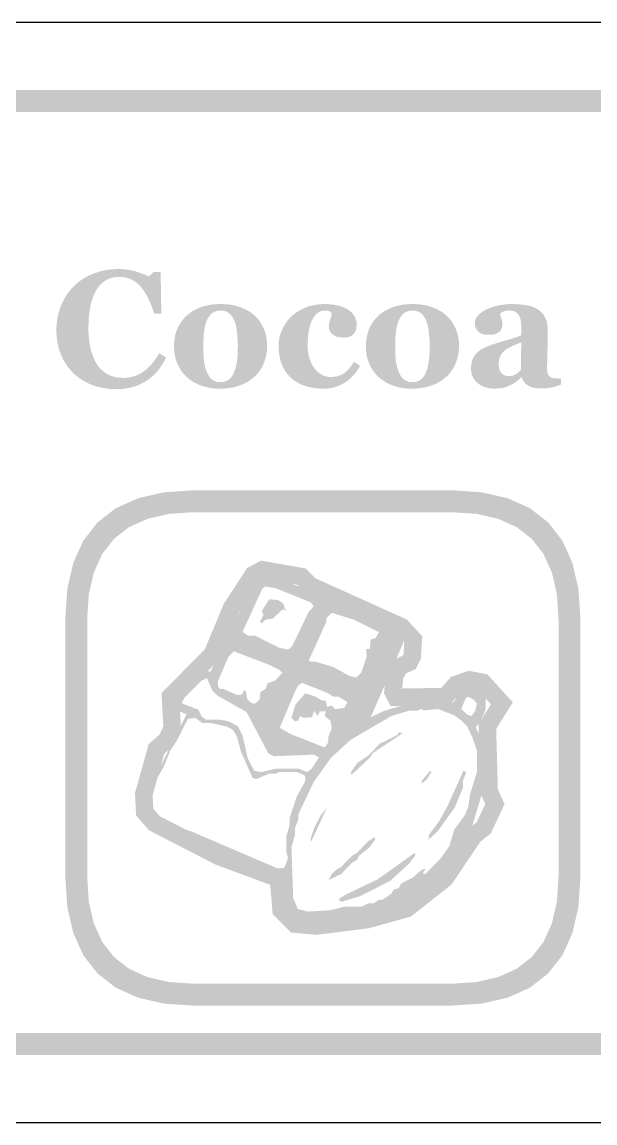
# Model space of a CAD drawing. Header units: millimetres. Extents: x 4 to 272, y 4 to 144.
# Drawn here: x 166.51 to 176.97, y 123.96 to 144.04 of the extents above; entities that cross this region are included whole.
import ezdxf

# ---------------------------------------------------------------- set-up
doc = ezdxf.new("R2010")
doc.units = ezdxf.units.MM
doc.layers.add('CUT', color=1, linetype='Continuous')
doc.layers.add('RASTER', color=7, linetype='Continuous')

msp = doc.modelspace()

# ---------------------------------------------------------------- hatches: boundary and pattern name
at = {"layer": 'RASTER'}
h = msp.add_hatch(color=7, dxfattribs=at)
h.paths.add_polyline_path([(141.2, 140.6), (141.234, 141.116), (141.337, 141.563), (141.509, 141.941), (141.75, 142.25), (142.059, 142.491), (142.438, 142.663), (142.884, 142.766), (143.4, 142.8), (200.6, 142.8), (201.116, 142.766), (201.563, 142.663), (201.941, 142.491), (202.25, 142.25), (202.491, 141.941), (202.663, 141.563), (202.766, 141.116), (202.8, 140.6), (202.8, 127.4), (202.766, 126.884), (202.663, 126.438), (202.491, 126.059), (202.25, 125.75), (201.941, 125.509), (201.563, 125.338), (201.116, 125.234), (200.6, 125.2), (143.4, 125.2), (142.884, 125.234), (142.438, 125.338), (142.059, 125.509), (141.75, 125.75), (141.509, 126.059), (141.337, 126.438), (141.234, 126.884), (141.2, 127.4)])
h.paths.add_polyline_path([(141.6, 140.6), (141.6, 127.4), (141.628, 126.978), (141.712, 126.613), (141.853, 126.303), (142.05, 126.05), (142.303, 125.853), (142.613, 125.713), (142.978, 125.628), (143.4, 125.6), (200.6, 125.6), (201.022, 125.628), (201.388, 125.713), (201.697, 125.853), (201.95, 126.05), (202.147, 126.303), (202.288, 126.613), (202.372, 126.978), (202.4, 127.4), (202.4, 140.6), (202.372, 141.022), (202.288, 141.388), (202.147, 141.697), (201.95, 141.95), (201.697, 142.147), (201.388, 142.288), (201.022, 142.372), (200.6, 142.4), (143.4, 142.4), (142.978, 142.372), (142.613, 142.288), (142.303, 142.147), (142.05, 141.95), (141.853, 141.697), (141.712, 141.388), (141.628, 141.022), (141.6, 140.6)], flags=0)
for points in [[(168.225, 137.344), (168.168, 137.345), (168.113, 137.349), (168.058, 137.355), (168.004, 137.363), (167.951, 137.373), (167.899, 137.386), (167.848, 137.401), (167.797, 137.418), (167.748, 137.438), (167.701, 137.459), (167.655, 137.483), (167.611, 137.509), (167.568, 137.537), (167.527, 137.567), (167.488, 137.599), (167.45, 137.633), (167.415, 137.668), (167.382, 137.706), (167.35, 137.745), (167.321, 137.787), (167.293, 137.83), (167.267, 137.876), (167.244, 137.924), (167.222, 137.973), (167.202, 138.025), (167.185, 138.077), (167.171, 138.131), (167.159, 138.186), (167.15, 138.243), (167.143, 138.3), (167.139, 138.359), (167.138, 138.42), (167.139, 138.479), (167.143, 138.538), (167.15, 138.596), (167.159, 138.652), (167.171, 138.708), (167.186, 138.762), (167.203, 138.815), (167.222, 138.867), (167.245, 138.918), (167.269, 138.967), (167.295, 139.014), (167.324, 139.059), (167.354, 139.103), (167.387, 139.145), (167.422, 139.185), (167.459, 139.224), (167.497, 139.26), (167.537, 139.294), (167.579, 139.325), (167.623, 139.355), (167.669, 139.383), (167.717, 139.408), (167.766, 139.432), (167.818, 139.453), (167.871, 139.472), (167.924, 139.489), (167.979, 139.503), (168.035, 139.514), (168.091, 139.523), (168.149, 139.529), (168.207, 139.533), (168.266, 139.534), (168.309, 139.534), (168.351, 139.532), (168.391, 139.528), (168.431, 139.524), (168.47, 139.518), (168.508, 139.511), (168.545, 139.502), (168.581, 139.493), (168.616, 139.482), (168.649, 139.471), (168.681, 139.46), (168.712, 139.448), (168.742, 139.436), (168.769, 139.424), (168.796, 139.411), (168.821, 139.398), (168.912, 139.479), (169.04, 139.479), (169.053, 138.72), (168.924, 138.72), (168.896, 138.804), (168.866, 138.882), (168.835, 138.954), (168.803, 139.021), (168.769, 139.082), (168.734, 139.137), (168.698, 139.186), (168.66, 139.23), (168.621, 139.268), (168.579, 139.301), (168.535, 139.329), (168.49, 139.352), (168.442, 139.369), (168.392, 139.382), (168.339, 139.39), (168.285, 139.392), (168.218, 139.388), (168.156, 139.377), (168.097, 139.358), (168.043, 139.332), (167.992, 139.297), (167.946, 139.256), (167.904, 139.207), (167.866, 139.15), (167.833, 139.086), (167.803, 139.016), (167.779, 138.94), (167.759, 138.858), (167.743, 138.77), (167.732, 138.676), (167.725, 138.576), (167.723, 138.469), (167.723, 138.409), (167.726, 138.35), (167.73, 138.294), (167.735, 138.24), (167.742, 138.188), (167.75, 138.139), (167.76, 138.092), (167.772, 138.047), (167.784, 138.004), (167.798, 137.963), (167.813, 137.925), (167.828, 137.889), (167.845, 137.855), (167.862, 137.822), (167.881, 137.793), (167.9, 137.765), (167.922, 137.738), (167.944, 137.713), (167.968, 137.69), (167.993, 137.668), (168.018, 137.649), (168.045, 137.631), (168.072, 137.615), (168.101, 137.601), (168.13, 137.589), (168.16, 137.579), (168.191, 137.57), (168.223, 137.562), (168.255, 137.557), (168.288, 137.553), (168.322, 137.55), (168.357, 137.549), (168.408, 137.551), (168.457, 137.556), (168.504, 137.565), (168.551, 137.577), (168.596, 137.593), (168.639, 137.612), (168.682, 137.635), (168.722, 137.661), (168.762, 137.69), (168.801, 137.724), (168.839, 137.76), (168.876, 137.801), (168.912, 137.845), (168.947, 137.892), (168.981, 137.943), (169.015, 137.998), (169.141, 137.921), (169.125, 137.89), (169.108, 137.859), (169.091, 137.829), (169.073, 137.799), (169.055, 137.771), (169.036, 137.743), (169.017, 137.717), (168.997, 137.691), (168.977, 137.666), (168.955, 137.642), (168.933, 137.618), (168.91, 137.596), (168.887, 137.575), (168.862, 137.554), (168.837, 137.534), (168.811, 137.516), (168.782, 137.496), (168.752, 137.478), (168.721, 137.46), (168.689, 137.444), (168.657, 137.429), (168.624, 137.415), (168.59, 137.402), (168.555, 137.39), (168.52, 137.379), (168.482, 137.37), (168.443, 137.362), (168.403, 137.356), (168.361, 137.351), (168.317, 137.347), (168.272, 137.345), (168.225, 137.344)], [(172.009, 137.353), (171.959, 137.354), (171.91, 137.357), (171.863, 137.361), (171.817, 137.368), (171.773, 137.376), (171.73, 137.386), (171.689, 137.399), (171.649, 137.412), (171.611, 137.428), (171.575, 137.445), (171.54, 137.463), (171.507, 137.483), (171.476, 137.503), (171.446, 137.526), (171.418, 137.549), (171.392, 137.574), (171.368, 137.601), (171.345, 137.629), (171.323, 137.658), (171.304, 137.688), (171.286, 137.719), (171.269, 137.752), (171.254, 137.785), (171.241, 137.82), (171.23, 137.856), (171.219, 137.893), (171.211, 137.93), (171.204, 137.969), (171.198, 138.008), (171.195, 138.048), (171.192, 138.088), (171.191, 138.129), (171.192, 138.167), (171.195, 138.205), (171.2, 138.242), (171.207, 138.278), (171.215, 138.314), (171.226, 138.35), (171.238, 138.385), (171.252, 138.42), (171.268, 138.453), (171.285, 138.486), (171.304, 138.518), (171.324, 138.549), (171.345, 138.578), (171.368, 138.607), (171.392, 138.635), (171.417, 138.661), (171.445, 138.687), (171.474, 138.712), (171.505, 138.735), (171.537, 138.757), (171.571, 138.778), (171.607, 138.797), (171.644, 138.815), (171.683, 138.832), (171.723, 138.847), (171.764, 138.86), (171.807, 138.871), (171.85, 138.88), (171.894, 138.887), (171.94, 138.892), (171.986, 138.895), (172.034, 138.896), (172.099, 138.894), (172.161, 138.889), (172.22, 138.881), (172.275, 138.87), (172.327, 138.856), (172.375, 138.838), (172.419, 138.818), (172.46, 138.794), (172.497, 138.767), (172.529, 138.738), (172.555, 138.707), (172.578, 138.674), (172.595, 138.639), (172.607, 138.601), (172.614, 138.561), (172.617, 138.519), (172.616, 138.493), (172.613, 138.469), (172.609, 138.446), (172.603, 138.424), (172.595, 138.403), (172.585, 138.384), (172.574, 138.366), (172.561, 138.349), (172.546, 138.334), (172.528, 138.321), (172.508, 138.31), (172.485, 138.301), (172.46, 138.294), (172.432, 138.289), (172.402, 138.286), (172.369, 138.285), (172.342, 138.286), (172.316, 138.288), (172.292, 138.292), (172.268, 138.298), (172.246, 138.305), (172.225, 138.314), (172.204, 138.325), (172.185, 138.338), (172.168, 138.351), (172.153, 138.366), (172.14, 138.382), (172.13, 138.398), (172.122, 138.416), (172.116, 138.435), (172.112, 138.454), (172.111, 138.475), (172.112, 138.493), (172.113, 138.511), (172.115, 138.529), (172.117, 138.547), (172.12, 138.564), (172.125, 138.582), (172.129, 138.6), (172.135, 138.617), (172.14, 138.634), (172.145, 138.65), (172.15, 138.665), (172.153, 138.679), (172.157, 138.692), (172.159, 138.704), (172.161, 138.715), (172.163, 138.724), (172.158, 138.731), (172.154, 138.737), (172.149, 138.742), (172.144, 138.747), (172.139, 138.752), (172.133, 138.757), (172.128, 138.761), (172.122, 138.765), (172.115, 138.768), (172.107, 138.771), (172.099, 138.773), (172.09, 138.775), (172.08, 138.776), (172.069, 138.778), (172.057, 138.778), (172.044, 138.778), (172.028, 138.778), (172.012, 138.776), (171.996, 138.774), (171.981, 138.771), (171.966, 138.766), (171.952, 138.761), (171.938, 138.755), (171.924, 138.748), (171.91, 138.739), (171.897, 138.729), (171.884, 138.718), (171.871, 138.705), (171.859, 138.691), (171.847, 138.675), (171.835, 138.658), (171.823, 138.639), (171.812, 138.62), (171.801, 138.6), (171.791, 138.577), (171.782, 138.554), (171.773, 138.528), (171.765, 138.501), (171.757, 138.473), (171.75, 138.443), (171.744, 138.411), (171.738, 138.378), (171.734, 138.344), (171.73, 138.307), (171.727, 138.27), (171.725, 138.23), (171.724, 138.19), (171.723, 138.147), (171.725, 138.083), (171.731, 138.023), (171.74, 137.966), (171.754, 137.912), (171.771, 137.861), (171.792, 137.813), (171.817, 137.768), (171.845, 137.727), (171.877, 137.689), (171.91, 137.657), (171.944, 137.629), (171.98, 137.607), (172.017, 137.589), (172.056, 137.577), (172.096, 137.569), (172.138, 137.567), (172.177, 137.568), (172.215, 137.572), (172.25, 137.577), (172.284, 137.585), (172.315, 137.595), (172.344, 137.608), (172.371, 137.623), (172.396, 137.64), (172.42, 137.659), (172.443, 137.68), (172.465, 137.702), (172.487, 137.727), (172.508, 137.754), (172.528, 137.782), (172.548, 137.813), (172.567, 137.845), (172.677, 137.769), (172.665, 137.747), (172.653, 137.725), (172.64, 137.704), (172.627, 137.684), (172.613, 137.663), (172.599, 137.644), (172.584, 137.625), (172.568, 137.606), (172.552, 137.588), (172.535, 137.57), (172.518, 137.553), (172.499, 137.536), (172.48, 137.52), (172.46, 137.504), (172.439, 137.489), (172.417, 137.475), (172.394, 137.46), (172.371, 137.447), (172.348, 137.434), (172.324, 137.422), (172.301, 137.411), (172.277, 137.401), (172.254, 137.392), (172.23, 137.384), (172.206, 137.377), (172.18, 137.37), (172.154, 137.365), (172.127, 137.361), (172.099, 137.357), (172.07, 137.355), (172.04, 137.354), (172.009, 137.353)]]:
    msp.add_hatch(color=7, dxfattribs=at).paths.add_polyline_path(points)
h = msp.add_hatch(color=7, dxfattribs=at)
h.paths.add_polyline_path([(170.761, 138.68), (170.787, 138.654), (170.812, 138.627), (170.835, 138.599), (170.856, 138.569), (170.876, 138.538), (170.895, 138.506), (170.911, 138.473), (170.926, 138.439), (170.94, 138.403), (170.951, 138.367), (170.961, 138.33), (170.969, 138.292), (170.975, 138.254), (170.98, 138.214), (170.983, 138.175), (170.983, 138.134), (170.983, 138.094), (170.98, 138.054), (170.975, 138.015), (170.969, 137.976), (170.961, 137.938), (170.952, 137.9), (170.94, 137.863), (170.927, 137.827), (170.912, 137.792), (170.896, 137.757), (170.877, 137.725), (170.858, 137.693), (170.836, 137.663), (170.813, 137.634), (170.788, 137.606), (170.762, 137.58), (170.733, 137.554), (170.702, 137.528), (170.669, 137.505), (170.635, 137.483), (170.6, 137.463), (170.563, 137.444), (170.525, 137.427), (170.486, 137.412), (170.445, 137.398), (170.403, 137.386), (170.359, 137.376), (170.314, 137.368), (170.268, 137.361), (170.22, 137.357), (170.17, 137.354), (170.119, 137.353), (170.075, 137.354), (170.032, 137.356), (169.989, 137.36), (169.948, 137.366), (169.907, 137.373), (169.867, 137.382), (169.828, 137.392), (169.79, 137.404), (169.753, 137.418), (169.717, 137.433), (169.683, 137.45), (169.649, 137.468), (169.616, 137.489), (169.584, 137.51), (169.554, 137.533), (169.524, 137.558), (169.497, 137.583), (169.472, 137.61), (169.448, 137.638), (169.425, 137.668), (169.404, 137.699), (169.384, 137.731), (169.365, 137.765), (169.349, 137.801), (169.334, 137.837), (169.32, 137.875), (169.309, 137.914), (169.3, 137.954), (169.293, 137.994), (169.288, 138.036), (169.285, 138.079), (169.284, 138.124), (169.285, 138.167), (169.288, 138.209), (169.292, 138.25), (169.298, 138.29), (169.306, 138.328), (169.316, 138.365), (169.327, 138.402), (169.341, 138.436), (169.356, 138.47), (169.372, 138.503), (169.391, 138.535), (169.411, 138.566), (169.433, 138.596), (169.457, 138.625), (169.482, 138.653), (169.51, 138.68), (169.538, 138.705), (169.567, 138.729), (169.598, 138.751), (169.631, 138.771), (169.665, 138.79), (169.701, 138.808), (169.738, 138.824), (169.777, 138.839), (169.817, 138.852), (169.859, 138.864), (169.902, 138.874), (169.945, 138.882), (169.99, 138.888), (170.037, 138.892), (170.084, 138.895), (170.132, 138.896), (170.183, 138.895), (170.232, 138.892), (170.279, 138.888), (170.325, 138.882), (170.37, 138.874), (170.412, 138.864), (170.454, 138.852), (170.493, 138.839), (170.532, 138.824), (170.569, 138.808), (170.604, 138.79), (170.638, 138.771), (170.671, 138.751), (170.702, 138.729), (170.732, 138.705), (170.761, 138.68)])
h.paths.add_polyline_path([(170.386, 137.665), (170.394, 137.686), (170.401, 137.708), (170.408, 137.732), (170.414, 137.756), (170.419, 137.781), (170.425, 137.808), (170.429, 137.836), (170.433, 137.864), (170.437, 137.894), (170.44, 137.925), (170.443, 137.958), (170.445, 137.991), (170.447, 138.026), (170.448, 138.062), (170.448, 138.099), (170.449, 138.137), (170.449, 138.163), (170.448, 138.19), (170.447, 138.218), (170.445, 138.247), (170.443, 138.276), (170.44, 138.307), (170.438, 138.339), (170.434, 138.371), (170.43, 138.403), (170.426, 138.434), (170.421, 138.462), (170.416, 138.489), (170.41, 138.514), (170.404, 138.538), (170.397, 138.559), (170.39, 138.579), (170.381, 138.602), (170.371, 138.623), (170.36, 138.643), (170.348, 138.662), (170.336, 138.679), (170.322, 138.695), (170.308, 138.71), (170.293, 138.724), (170.277, 138.737), (170.26, 138.747), (170.241, 138.756), (170.222, 138.764), (170.202, 138.77), (170.181, 138.774), (170.159, 138.776), (170.135, 138.777), (170.11, 138.776), (170.086, 138.773), (170.063, 138.769), (170.042, 138.763), (170.022, 138.755), (170.003, 138.745), (169.985, 138.733), (169.969, 138.72), (169.954, 138.705), (169.94, 138.689), (169.926, 138.672), (169.914, 138.654), (169.902, 138.635), (169.892, 138.615), (169.882, 138.594), (169.873, 138.572), (169.866, 138.551), (169.859, 138.528), (169.853, 138.505), (169.847, 138.481), (169.842, 138.456), (169.838, 138.431), (169.834, 138.404), (169.831, 138.376), (169.828, 138.348), (169.825, 138.32), (169.823, 138.291), (169.822, 138.262), (169.82, 138.233), (169.82, 138.203), (169.819, 138.173), (169.819, 138.143), (169.819, 138.104), (169.819, 138.066), (169.82, 138.031), (169.821, 137.997), (169.823, 137.965), (169.825, 137.934), (169.827, 137.905), (169.829, 137.878), (169.832, 137.852), (169.836, 137.826), (169.841, 137.8), (169.847, 137.773), (169.853, 137.747), (169.861, 137.721), (169.869, 137.694), (169.879, 137.668), (169.888, 137.646), (169.898, 137.625), (169.908, 137.605), (169.92, 137.587), (169.932, 137.569), (169.946, 137.553), (169.96, 137.538), (169.976, 137.525), (169.992, 137.512), (170.009, 137.501), (170.028, 137.492), (170.047, 137.485), (170.067, 137.479), (170.089, 137.475), (170.112, 137.473), (170.135, 137.472), (170.157, 137.473), (170.178, 137.475), (170.198, 137.479), (170.217, 137.484), (170.235, 137.491), (170.253, 137.499), (170.27, 137.509), (170.286, 137.521), (170.301, 137.534), (170.316, 137.548), (170.33, 137.564), (170.343, 137.581), (170.355, 137.6), (170.366, 137.62), (170.376, 137.642), (170.386, 137.665)], flags=0)
h = msp.add_hatch(color=7, dxfattribs=at)
h.paths.add_polyline_path([(174.262, 138.68), (174.288, 138.654), (174.313, 138.627), (174.336, 138.599), (174.357, 138.569), (174.377, 138.538), (174.395, 138.506), (174.412, 138.473), (174.427, 138.439), (174.441, 138.403), (174.452, 138.367), (174.462, 138.33), (174.47, 138.292), (174.476, 138.254), (174.481, 138.214), (174.483, 138.175), (174.484, 138.134), (174.483, 138.094), (174.481, 138.054), (174.476, 138.015), (174.47, 137.976), (174.462, 137.938), (174.453, 137.9), (174.441, 137.863), (174.428, 137.827), (174.413, 137.792), (174.397, 137.757), (174.378, 137.725), (174.359, 137.693), (174.337, 137.663), (174.314, 137.634), (174.289, 137.606), (174.263, 137.58), (174.234, 137.554), (174.203, 137.528), (174.17, 137.505), (174.136, 137.483), (174.101, 137.463), (174.064, 137.444), (174.026, 137.427), (173.987, 137.412), (173.946, 137.398), (173.904, 137.386), (173.86, 137.376), (173.815, 137.368), (173.769, 137.361), (173.721, 137.357), (173.671, 137.354), (173.62, 137.353), (173.576, 137.354), (173.533, 137.356), (173.49, 137.36), (173.449, 137.366), (173.408, 137.373), (173.368, 137.382), (173.329, 137.392), (173.291, 137.404), (173.254, 137.418), (173.218, 137.433), (173.183, 137.45), (173.15, 137.468), (173.117, 137.489), (173.085, 137.51), (173.055, 137.533), (173.025, 137.558), (172.998, 137.583), (172.973, 137.61), (172.948, 137.638), (172.926, 137.668), (172.905, 137.699), (172.885, 137.731), (172.866, 137.765), (172.85, 137.801), (172.835, 137.837), (172.821, 137.875), (172.81, 137.914), (172.801, 137.954), (172.794, 137.994), (172.789, 138.036), (172.786, 138.079), (172.785, 138.124), (172.786, 138.167), (172.789, 138.209), (172.793, 138.25), (172.799, 138.29), (172.807, 138.328), (172.817, 138.365), (172.828, 138.402), (172.842, 138.436), (172.857, 138.47), (172.873, 138.503), (172.892, 138.535), (172.912, 138.566), (172.934, 138.596), (172.958, 138.625), (172.983, 138.653), (173.011, 138.68), (173.039, 138.705), (173.068, 138.729), (173.099, 138.751), (173.132, 138.771), (173.166, 138.79), (173.202, 138.808), (173.239, 138.824), (173.278, 138.839), (173.318, 138.852), (173.36, 138.864), (173.403, 138.874), (173.446, 138.882), (173.491, 138.888), (173.537, 138.892), (173.585, 138.895), (173.633, 138.896), (173.684, 138.895), (173.733, 138.892), (173.78, 138.888), (173.826, 138.882), (173.87, 138.874), (173.913, 138.864), (173.955, 138.852), (173.994, 138.839), (174.033, 138.824), (174.07, 138.808), (174.105, 138.79), (174.139, 138.771), (174.172, 138.751), (174.203, 138.729), (174.233, 138.705), (174.262, 138.68)])
h.paths.add_polyline_path([(173.887, 137.665), (173.895, 137.686), (173.902, 137.708), (173.909, 137.732), (173.915, 137.756), (173.92, 137.781), (173.926, 137.808), (173.93, 137.836), (173.934, 137.864), (173.938, 137.894), (173.941, 137.925), (173.944, 137.958), (173.946, 137.991), (173.948, 138.026), (173.949, 138.062), (173.949, 138.099), (173.95, 138.137), (173.949, 138.163), (173.949, 138.19), (173.948, 138.218), (173.946, 138.247), (173.944, 138.276), (173.941, 138.307), (173.938, 138.339), (173.935, 138.371), (173.931, 138.403), (173.927, 138.434), (173.922, 138.462), (173.917, 138.489), (173.911, 138.514), (173.905, 138.538), (173.898, 138.559), (173.891, 138.579), (173.882, 138.602), (173.872, 138.623), (173.861, 138.643), (173.849, 138.662), (173.837, 138.679), (173.823, 138.695), (173.809, 138.71), (173.794, 138.724), (173.778, 138.737), (173.761, 138.747), (173.742, 138.756), (173.723, 138.764), (173.703, 138.77), (173.682, 138.774), (173.66, 138.776), (173.636, 138.777), (173.611, 138.776), (173.587, 138.773), (173.564, 138.769), (173.543, 138.763), (173.523, 138.755), (173.504, 138.745), (173.486, 138.733), (173.47, 138.72), (173.455, 138.705), (173.441, 138.689), (173.427, 138.672), (173.415, 138.654), (173.403, 138.635), (173.393, 138.615), (173.383, 138.594), (173.374, 138.572), (173.367, 138.551), (173.36, 138.528), (173.354, 138.505), (173.348, 138.481), (173.343, 138.456), (173.339, 138.431), (173.335, 138.404), (173.332, 138.376), (173.329, 138.348), (173.326, 138.32), (173.324, 138.291), (173.323, 138.262), (173.321, 138.233), (173.321, 138.203), (173.32, 138.173), (173.32, 138.143), (173.32, 138.104), (173.32, 138.066), (173.321, 138.031), (173.322, 137.997), (173.324, 137.965), (173.326, 137.934), (173.328, 137.905), (173.33, 137.878), (173.333, 137.852), (173.337, 137.826), (173.342, 137.8), (173.348, 137.773), (173.354, 137.747), (173.362, 137.721), (173.37, 137.694), (173.38, 137.668), (173.389, 137.646), (173.399, 137.625), (173.409, 137.605), (173.421, 137.587), (173.433, 137.569), (173.447, 137.553), (173.461, 137.538), (173.477, 137.525), (173.493, 137.512), (173.51, 137.501), (173.529, 137.492), (173.548, 137.485), (173.568, 137.479), (173.59, 137.475), (173.613, 137.473), (173.636, 137.472), (173.658, 137.473), (173.679, 137.475), (173.699, 137.479), (173.718, 137.484), (173.736, 137.491), (173.754, 137.499), (173.771, 137.509), (173.787, 137.521), (173.802, 137.534), (173.817, 137.548), (173.831, 137.564), (173.844, 137.581), (173.856, 137.6), (173.867, 137.62), (173.877, 137.642), (173.887, 137.665)], flags=0)
h = msp.add_hatch(color=7, dxfattribs=at)
h.paths.add_polyline_path([(176.348, 137.431), (176.331, 137.424), (176.314, 137.417), (176.296, 137.411), (176.277, 137.404), (176.258, 137.398), (176.238, 137.391), (176.217, 137.385), (176.195, 137.379), (176.173, 137.374), (176.151, 137.369), (176.128, 137.365), (176.105, 137.362), (176.081, 137.359), (176.058, 137.358), (176.034, 137.356), (176.009, 137.356), (175.966, 137.357), (175.925, 137.359), (175.888, 137.364), (175.853, 137.369), (175.821, 137.377), (175.793, 137.386), (175.767, 137.397), (175.744, 137.41), (175.724, 137.424), (175.705, 137.439), (175.688, 137.456), (175.673, 137.475), (175.659, 137.494), (175.647, 137.516), (175.637, 137.538), (175.628, 137.563), (175.62, 137.563), (175.607, 137.55), (175.595, 137.539), (175.583, 137.527), (175.571, 137.516), (175.559, 137.506), (175.547, 137.496), (175.535, 137.487), (175.524, 137.478), (175.512, 137.469), (175.5, 137.461), (175.488, 137.453), (175.476, 137.445), (175.463, 137.438), (175.451, 137.431), (175.438, 137.424), (175.425, 137.418), (175.408, 137.41), (175.391, 137.403), (175.374, 137.396), (175.357, 137.39), (175.341, 137.384), (175.324, 137.379), (175.308, 137.374), (175.292, 137.37), (175.276, 137.366), (175.257, 137.363), (175.237, 137.361), (175.216, 137.358), (175.193, 137.357), (175.168, 137.356), (175.142, 137.355), (175.114, 137.355), (175.073, 137.356), (175.032, 137.361), (174.994, 137.369), (174.957, 137.38), (174.921, 137.394), (174.887, 137.411), (174.855, 137.431), (174.824, 137.455), (174.796, 137.481), (174.772, 137.509), (174.751, 137.539), (174.734, 137.572), (174.721, 137.606), (174.712, 137.642), (174.706, 137.68), (174.704, 137.721), (174.705, 137.744), (174.706, 137.767), (174.708, 137.788), (174.711, 137.809), (174.714, 137.829), (174.719, 137.848), (174.724, 137.866), (174.73, 137.883), (174.737, 137.899), (174.745, 137.915), (174.753, 137.93), (174.762, 137.945), (174.772, 137.96), (174.782, 137.974), (174.793, 137.988), (174.805, 138.001), (174.816, 138.012), (174.828, 138.023), (174.84, 138.033), (174.853, 138.043), (174.866, 138.053), (174.879, 138.062), (174.893, 138.07), (174.907, 138.078), (174.922, 138.086), (174.937, 138.093), (174.952, 138.101), (174.968, 138.108), (174.984, 138.115), (175, 138.122), (175.017, 138.129), (175.034, 138.135), (175.067, 138.147), (175.103, 138.16), (175.14, 138.172), (175.179, 138.185), (175.219, 138.197), (175.261, 138.21), (175.305, 138.223), (175.35, 138.236), (175.395, 138.249), (175.436, 138.261), (175.475, 138.273), (175.51, 138.285), (175.542, 138.296), (175.571, 138.308), (175.597, 138.318), (175.62, 138.329), (175.62, 138.469), (175.62, 138.479), (175.619, 138.489), (175.619, 138.5), (175.618, 138.512), (175.617, 138.524), (175.616, 138.537), (175.615, 138.551), (175.614, 138.566), (175.612, 138.581), (175.61, 138.595), (175.608, 138.608), (175.605, 138.621), (175.601, 138.634), (175.598, 138.645), (175.593, 138.657), (175.589, 138.667), (175.583, 138.679), (175.577, 138.69), (175.57, 138.7), (175.563, 138.71), (175.554, 138.72), (175.545, 138.729), (175.535, 138.738), (175.524, 138.746), (175.513, 138.754), (175.501, 138.76), (175.488, 138.766), (175.474, 138.77), (175.459, 138.774), (175.443, 138.776), (175.426, 138.778), (175.409, 138.778), (175.393, 138.778), (175.378, 138.777), (175.363, 138.776), (175.35, 138.774), (175.336, 138.771), (175.324, 138.768), (175.312, 138.764), (175.301, 138.76), (175.29, 138.756), (175.28, 138.751), (175.271, 138.746), (175.262, 138.742), (175.254, 138.737), (175.246, 138.732), (175.238, 138.728), (175.231, 138.723), (175.233, 138.715), (175.235, 138.706), (175.237, 138.696), (175.24, 138.686), (175.243, 138.674), (175.247, 138.662), (175.251, 138.648), (175.256, 138.633), (175.261, 138.618), (175.265, 138.604), (175.269, 138.589), (175.272, 138.574), (175.274, 138.56), (175.276, 138.546), (175.277, 138.532), (175.277, 138.518), (175.277, 138.511), (175.276, 138.504), (175.275, 138.497), (175.274, 138.49), (175.272, 138.482), (175.269, 138.473), (175.267, 138.465), (175.264, 138.455), (175.26, 138.446), (175.256, 138.438), (175.252, 138.43), (175.248, 138.422), (175.243, 138.415), (175.237, 138.408), (175.232, 138.402), (175.226, 138.396), (175.217, 138.389), (175.208, 138.382), (175.199, 138.376), (175.19, 138.37), (175.18, 138.365), (175.171, 138.36), (175.16, 138.355), (175.15, 138.351), (175.139, 138.347), (175.126, 138.344), (175.113, 138.341), (175.097, 138.339), (175.081, 138.337), (175.062, 138.336), (175.043, 138.335), (175.022, 138.335), (174.992, 138.335), (174.964, 138.338), (174.938, 138.343), (174.914, 138.349), (174.892, 138.358), (174.871, 138.368), (174.853, 138.38), (174.836, 138.394), (174.821, 138.409), (174.808, 138.426), (174.798, 138.443), (174.789, 138.462), (174.782, 138.482), (174.777, 138.503), (174.774, 138.525), (174.773, 138.548), (174.774, 138.569), (174.777, 138.588), (174.782, 138.608), (174.789, 138.626), (174.798, 138.644), (174.81, 138.662), (174.823, 138.679), (174.838, 138.696), (174.855, 138.712), (174.873, 138.727), (174.891, 138.741), (174.91, 138.755), (174.931, 138.768), (174.952, 138.781), (174.974, 138.792), (174.997, 138.803), (175.021, 138.814), (175.045, 138.824), (175.07, 138.833), (175.096, 138.842), (175.123, 138.851), (175.151, 138.858), (175.18, 138.865), (175.209, 138.871), (175.239, 138.877), (175.268, 138.882), (175.297, 138.886), (175.325, 138.89), (175.353, 138.892), (175.38, 138.894), (175.406, 138.895), (175.432, 138.896), (175.467, 138.895), (175.502, 138.895), (175.535, 138.893), (175.568, 138.891), (175.601, 138.889), (175.632, 138.886), (175.663, 138.883), (175.693, 138.879), (175.722, 138.874), (175.751, 138.868), (175.779, 138.861), (175.806, 138.853), (175.832, 138.844), (175.858, 138.833), (175.883, 138.822), (175.907, 138.809), (175.929, 138.796), (175.95, 138.781), (175.97, 138.764), (175.988, 138.746), (176.006, 138.727), (176.022, 138.706), (176.037, 138.684), (176.051, 138.66), (176.064, 138.635), (176.074, 138.608), (176.084, 138.579), (176.091, 138.548), (176.097, 138.516), (176.101, 138.481), (176.104, 138.445), (176.104, 138.406), (176.104, 138.364), (176.104, 138.32), (176.104, 138.274), (176.103, 138.225), (176.102, 138.175), (176.101, 138.123), (176.099, 138.07), (176.098, 138.014), (176.096, 137.959), (176.095, 137.91), (176.094, 137.865), (176.093, 137.826), (176.092, 137.791), (176.092, 137.761), (176.091, 137.735), (176.091, 137.715), (176.092, 137.699), (176.093, 137.684), (176.094, 137.669), (176.096, 137.656), (176.099, 137.643), (176.102, 137.632), (176.106, 137.621), (176.111, 137.611), (176.116, 137.602), (176.122, 137.593), (176.129, 137.585), (176.136, 137.578), (176.144, 137.571), (176.153, 137.565), (176.162, 137.559), (176.172, 137.554), (176.179, 137.551), (176.186, 137.549), (176.195, 137.546), (176.204, 137.544), (176.214, 137.543), (176.225, 137.542), (176.237, 137.541), (176.25, 137.54), (176.263, 137.539), (176.276, 137.539), (176.289, 137.539), (176.301, 137.538), (176.313, 137.538), (176.325, 137.538), (176.337, 137.538), (176.348, 137.538)])
h.paths.add_polyline_path([(175.62, 138.194), (175.599, 138.187), (175.579, 138.18), (175.558, 138.172), (175.538, 138.164), (175.518, 138.156), (175.497, 138.148), (175.477, 138.139), (175.457, 138.13), (175.437, 138.121), (175.419, 138.112), (175.401, 138.103), (175.384, 138.093), (175.368, 138.084), (175.353, 138.074), (175.338, 138.065), (175.325, 138.055), (175.312, 138.044), (175.3, 138.033), (175.288, 138.021), (175.277, 138.008), (175.267, 137.995), (175.257, 137.98), (175.248, 137.966), (175.24, 137.95), (175.233, 137.934), (175.227, 137.917), (175.221, 137.899), (175.217, 137.881), (175.214, 137.862), (175.211, 137.842), (175.21, 137.821), (175.209, 137.8), (175.21, 137.772), (175.213, 137.747), (175.217, 137.723), (175.222, 137.701), (175.23, 137.682), (175.239, 137.664), (175.249, 137.648), (175.261, 137.634), (175.275, 137.622), (175.289, 137.612), (175.304, 137.603), (175.32, 137.596), (175.336, 137.59), (175.353, 137.586), (175.371, 137.584), (175.39, 137.583), (175.409, 137.584), (175.428, 137.585), (175.446, 137.588), (175.463, 137.591), (175.479, 137.596), (175.494, 137.602), (175.509, 137.608), (175.522, 137.616), (175.535, 137.625), (175.547, 137.634), (175.559, 137.643), (175.571, 137.653), (175.582, 137.663), (175.593, 137.674), (175.604, 137.686), (175.614, 137.697)], flags=0)
h = msp.add_hatch(color=7, dxfattribs=at)
h.paths.add_polyline_path([(167.3, 133.15), (167.337, 133.701), (167.447, 134.178), (167.63, 134.582), (167.888, 134.913), (168.218, 135.17), (168.622, 135.353), (169.099, 135.463), (169.65, 135.5), (174.35, 135.5), (174.901, 135.463), (175.378, 135.353), (175.782, 135.17), (176.112, 134.913), (176.37, 134.582), (176.553, 134.178), (176.663, 133.701), (176.7, 133.15), (176.7, 128.45), (176.663, 127.899), (176.553, 127.422), (176.37, 127.018), (176.112, 126.688), (175.782, 126.43), (175.378, 126.247), (174.901, 126.137), (174.35, 126.1), (169.65, 126.1), (169.099, 126.137), (168.622, 126.247), (168.218, 126.43), (167.888, 126.688), (167.63, 127.018), (167.447, 127.422), (167.337, 127.899), (167.3, 128.45)])
h.paths.add_polyline_path([(167.7, 133.15), (167.7, 128.45), (167.73, 127.993), (167.822, 127.597), (167.974, 127.262), (168.188, 126.988), (168.462, 126.774), (168.797, 126.622), (169.193, 126.53), (169.65, 126.5), (174.35, 126.5), (174.807, 126.53), (175.203, 126.622), (175.538, 126.774), (175.813, 126.988), (176.026, 127.262), (176.178, 127.597), (176.27, 127.993), (176.3, 128.45), (176.3, 133.15), (176.27, 133.607), (176.178, 134.003), (176.026, 134.338), (175.813, 134.613), (175.538, 134.826), (175.203, 134.978), (174.807, 135.07), (174.35, 135.1), (169.65, 135.1), (169.193, 135.07), (168.797, 134.978), (168.462, 134.826), (168.188, 134.613), (167.974, 134.338), (167.822, 134.003), (167.73, 133.607), (167.7, 133.15)], flags=0)
h = msp.add_hatch(color=7, dxfattribs=at)
h.paths.add_polyline_path([(170.87, 134.217), (171.688, 134.074), (171.86, 133.896), (173.534, 133.142), (173.813, 132.838), (173.787, 132.423), (173.692, 132.239), (173.515, 132.158), (173.466, 132.067), (173.443, 131.859), (173.43, 131.885), (174.16, 131.895), (174.335, 132.093), (174.66, 132.207), (174.998, 132.145), (175.467, 131.633), (175.163, 131.146), (175.193, 130.046), (175.315, 129.775), (175.064, 129.24), (174.875, 129.091), (174.348, 128.31), (173.608, 127.725), (172.841, 127.512), (171.877, 127.391), (171.422, 127.433), (171.084, 127.77), (171.041, 128.289), (171.029, 128.307), (170.044, 128.672), (168.828, 129.297), (168.592, 129.566), (168.572, 129.976), (168.822, 130.871), (169.02, 131.042), (169.089, 131.195), (169.055, 131.801), (169.846, 132.599), (170.197, 133.439), (170.62, 134.082)])
h.paths.add_polyline_path([(170.924, 133.883), (170.843, 133.839), (170.481, 133.288), (170.117, 132.418), (169.382, 131.677), (169.412, 131.135), (169.283, 130.846), (169.104, 130.692), (168.894, 129.94), (168.906, 129.693), (169.028, 129.553), (170.174, 128.965), (171.238, 128.571), (171.353, 128.397), (171.394, 127.914), (171.567, 127.741), (171.871, 127.712), (172.778, 127.827), (173.46, 128.016), (174.111, 128.53), (174.638, 129.312), (174.806, 129.444), (174.963, 129.778), (174.875, 129.973), (174.841, 131.234), (175.067, 131.596), (174.834, 131.85), (174.686, 131.877), (174.52, 131.819), (174.306, 131.577), (173.236, 131.562), (173.114, 131.798), (173.155, 132.164), (173.284, 132.405), (173.459, 132.484), (173.472, 132.51), (173.485, 132.722), (173.342, 132.877), (171.672, 133.629), (171.53, 133.777), (170.924, 133.883)], flags=0)
h = msp.add_hatch(color=7, dxfattribs=at)
h.paths.add_polyline_path([(170.894, 133.957), (171.012, 133.967), (171.332, 133.839), (173.055, 133.105), (173.384, 132.923), (173.47, 132.722), (172.873, 131.359), (173.119, 131.477), (173.661, 131.637), (174.076, 131.669), (174.332, 131.605), (174.405, 131.659), (174.482, 131.838), (174.555, 131.892), (174.747, 131.892), (174.916, 131.806), (174.97, 131.701), (174.97, 131.509), (174.938, 131.414), (174.852, 131.244), (174.788, 131.181), (174.938, 130.871), (174.97, 130.711), (174.97, 130.36), (174.938, 130.296), (174.906, 129.977), (174.715, 129.339), (174.565, 129.042), (174.246, 128.595), (173.894, 128.244), (173.607, 128.053), (173.247, 127.871), (172.927, 127.775), (172.608, 127.743), (172.544, 127.711), (172.353, 127.711), (172.034, 127.647), (171.587, 127.647), (171.418, 127.733), (171.3, 127.935), (171.3, 128.445), (171.277, 128.487), (170.374, 128.86), (169.458, 129.285), (169.512, 129.307), (169.608, 129.275), (171.172, 128.605), (171.29, 128.614), (171.332, 128.701), (171.363, 128.796), (171.332, 128.924), (171.332, 129.179), (171.395, 129.403), (171.395, 129.53), (171.523, 129.913), (171.683, 130.201), (171.683, 130.264), (171.66, 130.306), (171.523, 130.36), (171.204, 130.36), (171.14, 130.328), (171.012, 130.328), (170.789, 130.233), (170.715, 130.255), (170.502, 130.743), (170.428, 131.021), (170.352, 131.136), (170.246, 131.19), (169.959, 131.254), (169.799, 131.254), (169.672, 131.35), (169.535, 131.327), (169.33, 130.925), (169.215, 130.753), (169.097, 130.456), (168.97, 130.233), (168.906, 130.073), (168.906, 129.977), (168.842, 129.85), (168.842, 129.754), (168.896, 129.648), (168.992, 129.553), (169.439, 129.317), (169.321, 129.339), (168.96, 129.521), (168.864, 129.617), (168.81, 129.722), (168.81, 129.913), (168.906, 130.201), (169.512, 131.414), (169.311, 131.5), (169.289, 131.669), (169.426, 131.851), (169.49, 131.883), (169.694, 132.093), (169.873, 132.202), (169.949, 132.189), (170.747, 133.817), (170.811, 133.913)])
h.paths.add_polyline_path([(170.948, 133.744), (170.894, 133.702), (170.534, 132.914), (170.629, 132.85), (170.757, 132.85), (171.204, 132.626), (171.363, 132.594), (171.437, 132.649), (171.737, 133.274), (171.833, 133.383), (171.778, 133.456), (171.14, 133.712)], flags=0)
h.paths.add_polyline_path([(171.022, 133.511), (171.181, 133.498), (171.277, 133.434), (171.309, 133.338), (171.354, 133.306), (171.268, 133.329), (171.086, 133.159), (170.948, 133.137), (170.885, 133.073), (170.853, 133.105), (170.917, 133.233), (170.885, 133.297)], flags=0)
h.paths.add_polyline_path([(172.161, 133.265), (172.066, 133.169), (172.066, 133.105), (171.746, 132.403), (171.778, 132.371), (171.874, 132.371), (172.193, 132.275), (172.481, 132.116), (172.608, 132.084), (172.704, 132.18), (172.8, 132.467), (172.79, 132.604), (172.854, 132.604), (172.873, 132.776), (172.969, 132.808), (173.023, 132.914), (172.576, 133.137)], flags=0)
h.paths.add_polyline_path([(170.374, 132.563), (170.278, 132.467), (170.087, 132.02), (170.087, 131.924), (170.128, 131.87), (170.173, 131.883), (170.438, 131.765), (170.524, 131.774), (170.565, 131.86), (170.597, 131.828), (170.62, 131.691), (170.684, 131.627), (170.757, 131.605), (170.843, 131.678), (170.862, 131.819), (170.958, 131.883), (170.99, 131.978), (171.13, 132.03), (171.258, 132.17), (171.213, 132.221), (171.044, 132.307)], flags=0)
h.paths.add_polyline_path([(169.886, 132.074), (169.79, 132.03), (169.471, 131.71), (169.426, 131.615), (169.726, 131.5), (169.79, 131.372), (169.863, 131.318), (170.119, 131.318), (170.278, 131.286), (170.447, 131.2), (170.534, 131.031), (170.629, 130.616), (170.747, 130.383), (170.885, 130.36), (171.14, 130.424), (171.555, 130.424), (171.715, 130.36), (171.788, 130.415), (171.928, 130.625), (171.842, 130.679), (171.108, 130.648), (171.003, 130.702), (170.607, 131.455), (170.077, 131.755), (169.981, 131.851)], flags=0)
h.paths.add_polyline_path([(171.619, 131.988), (171.545, 131.934), (171.491, 131.828), (171.213, 131.168), (171.395, 131.062), (172.034, 130.807), (172.098, 130.903), (172.098, 130.999), (172.161, 131.158), (172.139, 131.295), (172.034, 131.382), (172.056, 131.468), (171.948, 131.468), (171.906, 131.382), (171.842, 131.477), (171.801, 131.359), (171.651, 131.35), (171.587, 131.382), (171.545, 131.295), (171.491, 131.286), (171.427, 131.35), (171.501, 131.595), (171.683, 131.797), (171.874, 131.733), (171.97, 131.669), (172.056, 131.659), (172.075, 131.551), (172.161, 131.573), (172.225, 131.509), (172.394, 131.532), (172.449, 131.637), (172.289, 131.733), (172.193, 131.733), (172.098, 131.797)], flags=0)
h.paths.add_polyline_path([(174.651, 131.733), (174.609, 131.71), (174.523, 131.509), (174.641, 131.404), (174.715, 131.382), (174.779, 131.477), (174.811, 131.605), (174.756, 131.678)], flags=0)
h.paths.add_polyline_path([(173.789, 131.509), (173.725, 131.477), (173.566, 131.477), (173.247, 131.382), (172.503, 130.944), (172.152, 130.625), (171.833, 130.178), (171.555, 129.594), (171.555, 129.498), (171.491, 129.339), (171.491, 129.211), (171.427, 128.988), (171.459, 128.062), (171.545, 127.861), (171.724, 127.816), (172.129, 127.839), (172.385, 127.903), (172.704, 127.903), (172.832, 127.966), (172.927, 127.966), (173.023, 128.03), (173.087, 128.03), (173.256, 128.148), (173.288, 128.212), (173.384, 128.244), (173.428, 128.327), (173.639, 128.436), (173.811, 128.582), (173.875, 128.595), (173.821, 128.509), (173.863, 128.499), (174.15, 128.787), (174.309, 129.01), (174.396, 129.307), (174.597, 129.585), (174.651, 129.722), (174.683, 129.945), (174.811, 130.36), (174.811, 130.743), (174.724, 131.008), (174.629, 131.2), (174.533, 131.295), (174.405, 131.391), (174.108, 131.509), (173.843, 131.487)], flags=0)
h.paths.add_polyline_path([(173.384, 131.085), (173.46, 131.072), (172.905, 130.702), (172.873, 130.638), (172.522, 130.306), (172.512, 130.36), (172.631, 130.529), (172.822, 130.657), (173.045, 130.881), (173.365, 131.04)], flags=0)
h.paths.add_polyline_path([(173.958, 130.383), (173.981, 130.36), (173.894, 130.223), (173.799, 130.146), (173.811, 130.21)], flags=0)
h.paths.add_polyline_path([(174.565, 130.383), (174.619, 130.36), (174.555, 130.201), (174.555, 130.073), (174.405, 129.712), (174.099, 129.285), (173.926, 129.125), (173.939, 129.221), (174.118, 129.457), (174.277, 129.744)], flags=0)
h.paths.add_polyline_path([(172.075, 129.712), (171.788, 129.093), (171.778, 129.147), (171.842, 129.339), (171.96, 129.572)], flags=0)
h.paths.add_polyline_path([(172.937, 129.17), (172.959, 129.147), (172.937, 129.106), (172.841, 128.978), (172.662, 128.838), (172.618, 128.755), (172.535, 128.71), (172.331, 128.499), (172.107, 128.391), (172.152, 128.487), (172.248, 128.582), (172.331, 128.627), (172.535, 128.838), (172.618, 128.882), (172.822, 129.093)], flags=0)
h.paths.add_polyline_path([(173.671, 128.882), (173.693, 128.86), (173.671, 128.819), (173.575, 128.691), (173.224, 128.372), (172.672, 128.094), (172.353, 127.998), (172.299, 128.008), (172.299, 128.053), (172.439, 128.136), (173.001, 128.404)], flags=0)

# ---------------------------------------------------------------- linework, layer by layer
at = {"layer": 'CUT'}
for points in [[(142.999, 144.04), (201.001, 144.04)], [(201.001, 123.96), (142.999, 123.96)]]:
    msp.add_lwpolyline(points, dxfattribs=at)

doc.saveas('drawing.dxf')
